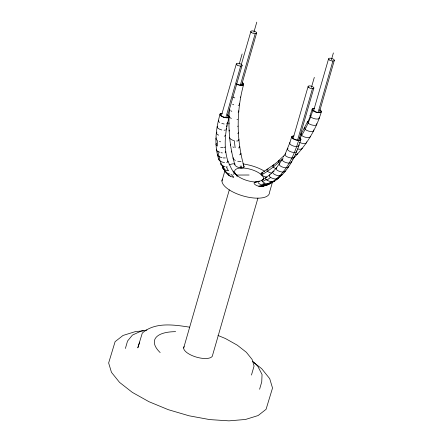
<?xml version="1.0" encoding="UTF-8"?>
<svg xmlns="http://www.w3.org/2000/svg" width="443" height="443" viewBox="0 0 443 443"><rect width="100%" height="100%" fill="white"/><g stroke="black" fill="none" stroke-linecap="round" stroke-linejoin="round"><path stroke-width="0.66" d="M229.014 118.176C228.56 133.836 230.404 149.59 234.823 164.635M229.048 116.221L229.496 109.105M229.236 116.659C225.177 131.15 223.266 146.954 227.973 161.534A4.795 1.883 16.1 0 0 227.813 160.992L231.661 169.171L234.17 172.626L232.963 171.463M243.689 84.264C236.23 111.115 236.363 140.077 244.099 166.856M226.594 126.726L226.838 125.491M125.391 348.48L127.534 341.06L132.418 335.091L141.544 330.921L146.91 330.041M221.55 115.13L236.313 63.986M239.214 64.03L242.122 53.963M225.908 117.229L240.671 66.085M241.252 64.783L250.838 31.575M227.348 116.52L242.111 65.376M253.878 32.223L256.785 22.15M240.244 85.482L255.196 33.674M241.49 85.438L256.635 32.965M221.954 180.977L224.95 170.61M183.657 348.032L229.313 189.842M257.926 198.115L212.651 354.976A14.996 5.881 16.1 0 1 196.321 357.097A14.996 5.881 16.1 0 1 184.133 346.576M272.5 181.995L269.51 192.356A24.592 9.646 16.1 0 1 243.495 196.061A24.592 9.646 16.1 0 1 222.397 179.133M293.316 137.729L308.079 86.584M311.407 87.443L314.314 77.375M312.437 88.683L297.751 139.562L298.626 140.403C294.811 153.295 289.091 165.992 279.705 175.81C274.095 181.004 266.841 186.957 258.756 186.221A4.795 1.883 16.1 0 1 254.454 183.989A4.795 1.883 16.1 0 1 255.439 182.101L259.338 181.093A4.795 1.883 16.1 0 0 261.453 184.853L265.285 183.264A4.795 1.883 16.1 0 1 263.175 179.504M299.114 139.113L313.877 87.974M313.794 110.052L328.556 58.908M331.397 59.805L333.385 52.916M318.152 112.151L332.914 61.007M319.591 111.437L334.354 60.298M251.469 375.049L254.066 366.04L252.073 359.389L246.336 352.268L237.254 345.152L225.448 338.535L217.956 335.445M259.598 389.259L261.741 381.838L262.051 374.485L257.771 366.239L252.765 361.244M298.798 144.916A4.795 1.883 16.1 0 1 294.949 146.428A4.795 1.883 16.1 0 1 289.683 143.239L291.804 136.582A4.795 1.883 16.1 0 1 293.958 135.912M298.964 145.459L300.93 139.268M310.056 115.701L312.282 108.906M321.408 111.592C316.152 129.661 305.814 146.018 292.507 159.242M139.683 342.123L137.806 347.844L142.281 333.114C154.889 321.762 174.254 324.791 189.648 327.178M238.395 132.767L237.786 133.592M284.943 154.635L289.838 142.773L289.683 143.239M291.804 136.582L291.655 137.048A4.795 1.883 16.1 0 0 298.084 140.387A4.795 1.883 16.1 0 0 299.557 137.563M262.461 181.68L266.215 179.526L266.952 180.107A4.795 1.883 16.1 0 0 271.443 181.685L274.25 181.447L277.888 178.739L282.008 174.675L280.004 176.524M298.809 145.93C295.016 156.578 289.744 166.922 281.853 175.14M316.623 123.669A4.795 1.883 16.1 0 1 313.943 125.33A4.795 1.883 16.1 0 1 308.14 123.115L307.675 122.534L310.222 116.243A4.795 1.883 16.1 0 1 310.211 115.235M307.663 121.52L301.212 133.808M282.357 159.292L276.227 168.229L269.671 174.957M300.614 135.06L301.318 133.985M299.579 138.626C305.36 129.987 309.784 120.457 312.764 110.495L314.264 110.49M279.516 163.129A4.795 1.883 16.1 0 1 278.293 160.959L283.537 156.086M283.06 158.561L273.27 167.072L267.539 171.219L261.625 174.963L261.154 174.381A4.795 1.883 16.1 0 1 262.339 172.781M266.952 180.107L270.595 177.399A4.795 1.883 16.1 0 0 276.199 179.05L277.157 178.966L280.663 175.727L281.394 175.5M276.094 168.656A4.795 1.883 16.1 0 1 272.788 165.483L279.489 160.372M221.301 113.38L220.11 113.967C215.913 128.592 213.947 144.573 218.698 159.314M225.443 135.613L224.252 136.2M237.586 126.432L238.046 126.072M225.122 147.021L223.931 147.608M227.824 162.005L226.633 162.592M278.293 160.959L278.752 160.599M272.788 165.483L273.984 164.896M261.071 186.514L263.22 185.844M274.25 181.447L274.71 181.087L266.658 185.196L262.029 186.431M262.76 186.204L266.658 185.196L270.955 183.247A4.795 1.883 16.1 0 0 270.944 182.234M278.348 178.379L277.157 178.966M273.248 165.123L261.603 173.014M261.154 174.381L263.026 173.196M262.444 179.731L269.837 174.869A4.795 1.883 16.1 0 0 270.595 177.399M271.443 181.685L267.688 183.839L263.851 185.429L259.952 186.442M273.514 181.674L265.927 185.423L263.851 185.429M260.296 181.01L263.037 179.875M227.818 117.727L228.555 117.5M236.983 119.499L237.714 119.272M225.78 129.949L224.092 130.259M229.086 164.885L232.215 163.91L234.851 163.689M270.496 183.607L268.807 183.911L266.487 183.618L262.649 185.207L258.756 186.221M255.439 182.101L259.631 181.181M264.521 185.506L266.47 185.002M220.57 113.607L220.498 113.624A4.779 1.877 16.1 0 0 222.214 116.692L223.344 117.162M221.229 113.402L222.259 113.303M226.849 117.799L227.89 117.711M225.31 157.929L223.239 157.935M241.009 161.474L237.73 161.258M280.663 175.727L279.705 175.81A4.795 1.883 16.1 0 1 273.696 173.866A4.795 1.883 16.1 0 1 274.073 171.397M143.244 330.888L135.674 331.519L123.027 335.451L115.108 341.653L108.646 362.967L111.459 372.33L119.532 382.364L132.319 392.376L148.948 401.696L168.279 409.675L189.006 415.783L209.705 419.593L228.976 420.85L245.494 419.466L258.142 415.54L266.055 409.332L272.523 388.024L269.709 378.66L261.636 368.626L253.64 362.368M320.278 110.473L320.776 110.468M249.099 175.007L236.573 175.051L234.923 173.518M222.973 147.691L220.658 147.397M227.403 166.961L226.284 166.889L228.405 170.771A4.795 1.883 16.1 0 1 224.883 169.735L222.763 165.848L221.799 165.311A4.795 1.883 16.1 0 1 220.575 163.135M234.973 164.165A4.795 1.883 16.1 0 0 240.682 167.919L241.795 167.991A4.795 1.883 16.1 0 0 243.467 165.732M224.191 124.007L221.788 123.436M221.135 152.708L222.336 152.929M242.847 163.871C250.505 165.029 258.092 167.293 264.742 171.341M219.401 141.455L220.603 141.81M225.083 166.668L222.763 165.848M232.597 104.332L233.721 104.792M232.808 146.904L233.932 147.369M219.933 152.353L217.851 151.351A4.795 1.883 16.1 0 1 216.627 149.18M230.869 110.811L231.833 111.354M218.654 135.17L217.69 134.628A4.795 1.883 16.1 0 1 216.932 132.097M224.341 169.962L222.547 167.493C224.49 170.743 226.905 174.226 230.26 176.198A4.795 1.883 16.1 0 0 233.782 177.239L230.914 174.232M227.863 114.953L228.605 115.529M229.297 175.661L222.713 168.035M263.098 183.707L264.499 185.052M235.665 174.099L236.573 175.051A4.795 1.883 16.1 0 1 237.049 176.641M229.352 175.245L230.26 176.198M310.222 116.243L310.687 116.825A4.795 1.883 16.1 0 0 316.49 119.04A4.795 1.883 16.1 0 0 319.176 117.378M229.657 109.648L230.127 110.229M228.09 174.498L228.555 175.079M225.216 171.491L226.428 172.654A4.795 1.883 16.1 0 0 229.712 174.01M223.92 169.193L220.071 161.019L217.851 151.351M240.455 96.879L240.621 97.421M226.229 128.581L226.395 129.123M241.241 165.953L241.795 167.991M240.128 165.881L240.682 167.919M235.133 147.724L234.297 140.713A4.795 1.883 16.1 0 1 229.635 137.651M294.218 156.855A4.795 1.883 16.1 0 1 288.399 157.343A4.795 1.883 16.1 0 1 285.552 153.804M296.555 150.792A4.795 1.883 16.1 0 1 292.707 152.303A4.795 1.883 16.1 0 1 287.441 149.114M287.596 148.649A4.795 1.883 16.1 0 1 288.055 148.289M297.607 153.588A4.795 1.883 16.1 0 1 295.304 154.723M291.317 161.435A4.795 1.883 16.1 0 1 286.256 162.659A4.795 1.883 16.1 0 1 282.811 158.932M310.338 136.494A4.795 1.883 16.1 0 1 304.513 136.981A4.795 1.883 16.1 0 1 301.666 133.448M313.616 129.871A4.795 1.883 16.1 0 1 308.555 131.095A4.795 1.883 16.1 0 1 305.116 127.368M267.273 184.366A4.795 1.883 16.1 0 1 267.118 184.836M256.397 182.023A14.996 5.881 16.1 0 1 235.227 173.429A14.996 5.881 16.1 0 1 248.196 168.717A14.996 5.881 16.1 0 1 263.386 179.481M271.565 173.158A4.795 1.883 16.1 0 1 267.267 170.926A4.795 1.883 16.1 0 1 268.253 169.043M234.868 173.927A4.795 1.883 16.1 0 1 235.831 174.47M283.548 157.093A4.795 1.883 16.1 0 1 284.727 155.499M266.215 179.526A4.795 1.883 16.1 0 1 266.93 177.344M307.675 122.534A4.795 1.883 16.1 0 1 308.123 121.16M239.585 146.34A4.795 1.883 16.1 0 1 238.406 147.934M230.637 145.204A4.795 1.883 16.1 0 1 230.626 144.191M238.755 139.329A4.795 1.883 16.1 0 1 236.612 141.007M240.737 153.2A4.795 1.883 16.1 0 1 239.552 154.801M231.783 152.065A4.795 1.883 16.1 0 1 231.772 151.057M229.28 131.084A4.795 1.883 16.1 0 1 229.269 130.076M238.611 110.783A4.795 1.883 16.1 0 1 238.162 112.157M242.315 82.559A4.795 1.883 16.1 0 1 242.742 85.222A4.795 1.883 16.1 0 1 236.75 84.286M235.41 160.444A4.795 1.883 16.1 0 1 233.228 157.73M239.375 103.762A4.795 1.883 16.1 0 1 238.196 105.362M234.801 97.909A4.795 1.883 16.1 0 1 232.713 96.906M229.086 123.929A4.795 1.883 16.1 0 1 229.075 122.916M231.384 118.469A4.795 1.883 16.1 0 1 229.208 116.769M160.167 352.567A44.383 17.41 16.1 0 1 175.627 331.669M319.63 109.964A4.197 1.645 16.1 0 1 319.652 112.378A4.197 1.645 16.1 0 1 313.91 111.005A4.197 1.645 16.1 0 1 313.888 108.59M320.034 109.886A4.795 1.883 16.1 0 1 319.768 112.694A4.795 1.883 16.1 0 1 312.98 110.695A4.795 1.883 16.1 0 1 314.43 108.236M242.559 83.14A4.197 1.645 16.1 0 1 241.535 85.1A4.197 1.645 16.1 0 1 236.191 83.672M266.852 177.122A4.795 1.883 16.1 0 1 261.625 174.963M288.354 166.136A4.795 1.883 16.1 0 1 283.293 167.36A4.795 1.883 16.1 0 1 279.849 163.633M302.22 148.123A4.795 1.883 16.1 0 1 297.602 148.964M306.312 141.865A4.795 1.883 16.1 0 1 304.673 143.526A4.795 1.883 16.1 0 1 299.529 142.436M285.353 170.92A4.795 1.883 16.1 0 1 279.533 171.408A4.795 1.883 16.1 0 1 276.687 167.869M299.152 137.64A4.197 1.645 16.1 0 1 299.175 140.054A4.197 1.645 16.1 0 1 293.432 138.681A4.197 1.645 16.1 0 1 293.41 136.267M227.763 114.97A4.779 1.877 16.1 0 1 228.522 117.495A4.779 1.877 16.1 0 1 223.333 117.151M224.557 162.598A4.795 1.883 16.1 0 1 218.853 158.849M222.037 157.714A4.795 1.883 16.1 0 1 217.53 154.186M225.592 151.323A4.795 1.883 16.1 0 1 225.144 152.697M234.33 173.169A4.795 1.883 16.1 0 1 232.985 174.226M216.555 137.917A4.795 1.883 16.1 0 0 217.314 140.453L217.369 146.04A4.795 1.883 16.1 0 1 216.61 143.504M221.771 129.965A4.795 1.883 16.1 0 1 217.269 126.438M227.447 122.406A4.795 1.883 16.1 0 1 226.262 124.001M219.706 122.434A4.795 1.883 16.1 0 1 218.482 120.258M242.099 84.729A4.197 1.645 16.1 0 1 242.509 85.239M227.386 115.042A4.197 1.645 16.1 0 1 227.409 117.456A4.197 1.645 16.1 0 1 221.666 116.083A4.197 1.645 16.1 0 1 221.644 113.668M329.415 59.971A3.001 1.174 16.1 0 0 334.26 60.586A3.001 1.174 16.1 0 0 330.694 58.243A3.001 1.174 16.1 0 0 329.415 59.971M251.696 32.644A3.001 1.174 16.1 0 0 256.541 33.258A3.001 1.174 16.1 0 0 252.975 30.91A3.001 1.174 16.1 0 0 251.696 32.644M237.171 65.055A3.001 1.174 16.1 0 0 242.016 65.669A3.001 1.174 16.1 0 0 238.45 63.321A3.001 1.174 16.1 0 0 237.171 65.055M308.937 87.648A3.001 1.174 16.1 0 0 313.782 88.262A3.001 1.174 16.1 0 0 310.216 85.92A3.001 1.174 16.1 0 0 308.937 87.648"/></g></svg>
